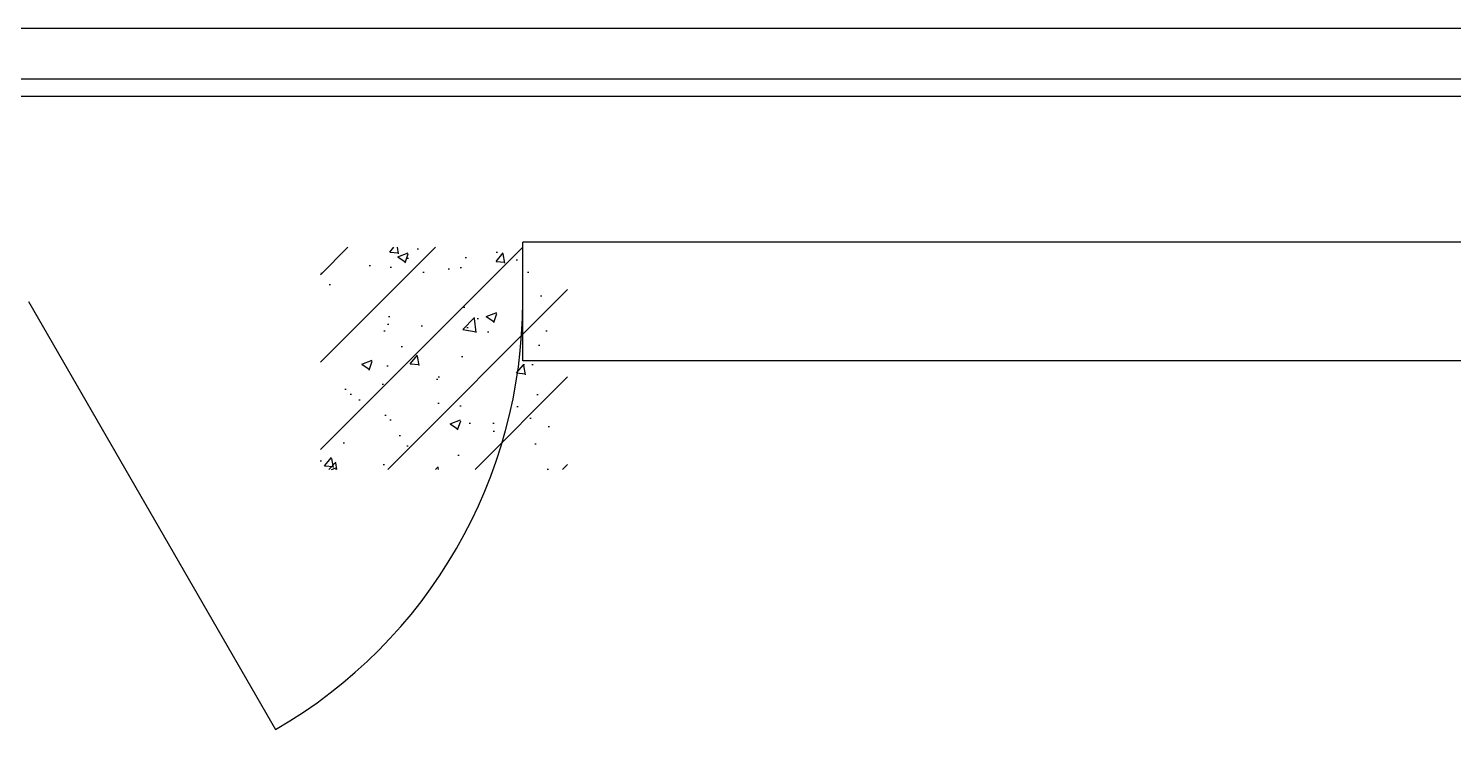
# Model space of a CAD drawing. Header units: millimetres. Extents: x 1454 to 76815, y 2126 to 32240.
# Drawn here: x 28942 to 30864, y 5559 to 6505 of the extents above; entities that cross this region are included whole.
import ezdxf
from ezdxf.enums import TextEntityAlignment as Align

# ---------------------------------------------------------------- set-up
doc = ezdxf.new("R2010")
doc.units = ezdxf.units.MM
doc.linetypes.add('CONTINOUS', pattern=[0])
for name, color, linetype in [('BD0', 7, 'Continuous'), ('M', 7, 'Continuous'), ('WINDOW_TEXT', 7, 'Continuous'), ('Z1', 9, 'Continuous'), ('文字说明', 7, 'Continuous')]:
    doc.layers.add(name, color=color, linetype=linetype)
doc.styles.add('SIMPLEX', font='SIMPLEX.SHX')

# ---------------------------------------------------------------- blocks, each defined once
blk = doc.blocks.new('_DBLK')
blk.add_line((-0.5, 0), (0, -0.866))
blk.add_arc((-0.5, 0), 1, 300, 0)
at = {"layer": 'WINDOW_TEXT', "style": 'SIMPLEX', "flags": 9}
blk.add_attdef('A', text='', height=1, dxfattribs=at).set_placement((0, 1.5), align=Align.MIDDLE)

msp = doc.modelspace()

# ---------------------------------------------------------------- hatches: boundary and pattern name
at = {"layer": 'Z1'}
h = msp.add_hatch(dxfattribs=at)
h.set_pattern_fill('ANSI31', color=256, scale=666.666667, style=0)
h.set_pattern_definition([(45, (-1656292.01, -101782.05), (-58.925565, 58.925565), [])])
h.paths.add_polyline_path([(29335.6, 6209.6), (29669, 6209.6), (29669, 5909.6), (29335.6, 5909.6)])
h = msp.add_hatch(dxfattribs=at)
h.set_pattern_fill('AR-CONC', color=256, scale=20, style=0)
h.set_pattern_definition([(50, (-1656292.01, -101782.05), (143.4520365, -12.550427), [15, -165]), (355, (-1656292, -101782.05), (-27.750267, 150.438427), [12, -132]), (100.4514, (-1656280.05, -101783.1), (115.701876, 137.887908), [12.748038, -140.228422]), (46.1842, (-1656292, -101742.05), (213.44821, -33.103803), [22.5, -247.5]), (96.6356, (-1656274.22, -101744.8), (186.93254, 194.823574), [19.122058, -210.3426]), (351.1842, (-1656292, -101742.05), (186.93239, 194.82372), [18, -198]), (21, (-1656272.01, -101752.05), (119.3814104, -80.523778), [15, -165]), (326, (-1656272, -101752.05), (48.663066, 145.030009), [12, -132]), (71.4514, (-1656262.06, -101758.76), (168.044526, 64.506099), [12.748038, -140.228422]), (37.5, (-1656292.007, -101782.05), (2.431971, 66.5787708), [0, -130.4, 0, -134, 0, -132.5]), (7.5, (-1656292.01, -101782.05), (52.6139075, 78.8823424), [0, -76.4, 0, -127.4, 0, -50.5]), (327.5, (-1656336.607, -101782.05), (106.7644872, -4.5109743), [0, -50, 0, -156, 0, -207]), (317.5, (-1656356.61, -101782.05), (116.637234, 20.0209965), [0, -65, 0, -103.6, 0, -147])])
h.paths.add_polyline_path([(29335.6, 6209.6), (29669, 6209.6), (29669, 5909.6), (29335.6, 5909.6)])

# ---------------------------------------------------------------- linework, layer by layer
at = {"layer": 'BD0'}
for p, q in [((29608.4, 6056.3), (29608.4, 6216.3)), ((31808.4, 6216.3), (29608.4, 6216.3)), ((31808.4, 6056.3), (29608.4, 6056.3))]:
    msp.add_line(p, q, dxfattribs=at)
at = {"layer": '文字说明', "color": 2, "linetype": 'CONTINOUS'}
msp.add_line((61605, 6504.6), (22669.7, 6504.6), dxfattribs=at)
at = {"layer": '文字说明', "color": 1, "linetype": 'CONTINOUS'}
msp.add_line((61605, 6436.2), (22615.1, 6436.2), dxfattribs=at)
at = {"layer": '文字说明', "color": 5, "linetype": 'CONTINOUS'}
msp.add_line((61605, 6412.7), (22568.2, 6412.7), dxfattribs=at)

# ---------------------------------------------------------------- block references
at = {"layer": 'M', "xscale": 666.6666666665114, "yscale": 666.6666666666277, "zscale": 666.6666666666666}
msp.add_blockref('_DBLK', (29275.1, 6136.3), dxfattribs=at)

doc.saveas('drawing.dxf')
